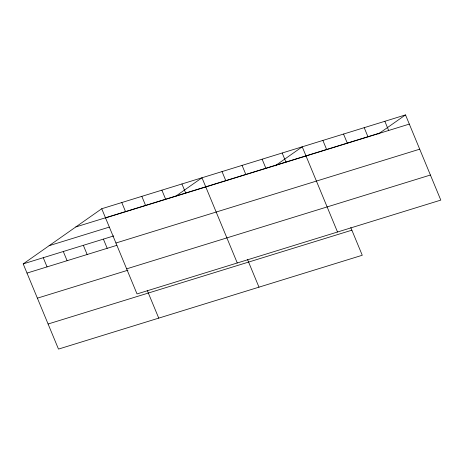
<?xml version="1.0" encoding="UTF-8"?>
<svg xmlns="http://www.w3.org/2000/svg" width="464" height="464" viewBox="0 0 464 464"><rect width="100%" height="100%" fill="white"/><g stroke="black" fill="none" stroke-linecap="round" stroke-linejoin="round"><path stroke-width="0.7" d="M350.778 227.528L362.262 255.258L58.487 349.09L23.2 263.894L101.738 208.742L405.513 114.91L440.8 200.106L137.025 293.938L101.738 208.742M176.065 195.976L201.985 177.776L237.272 262.972M275.152 165.828L302.226 146.815L337.519 232.006M378.433 133.928L405.513 114.91M75.818 226.942L379.593 133.11M105.543 217.929L409.318 124.097M49.114 245.694L109.266 227.116M23.2 263.894L113.767 235.921M115.93 243.008L419.705 149.182M27.005 273.081L116.882 245.323M126.637 268.853L430.412 175.027M37.393 298.166L127.96 270.193M48.099 324.005L351.874 230.179M384.853 121.29L388.658 130.483M364.199 127.67L368.004 136.863M343.54 134.05L347.345 143.243M322.886 140.43L326.691 149.623M282.176 153.004L285.986 162.191M262.131 159.198L265.936 168.386M242.08 165.393L245.885 174.58M222.03 171.581L225.835 180.774M247.492 259.428L258.982 287.164M181.934 183.97L185.739 193.157M161.884 190.165L165.689 199.352M141.833 196.353L145.638 205.54M121.788 202.548L125.593 211.735M147.245 290.394L158.734 318.124M103.397 239.122L107.201 248.31M83.346 245.317L87.151 254.504M63.295 251.505L67.106 260.698M43.251 257.7L47.055 266.887"/></g></svg>
